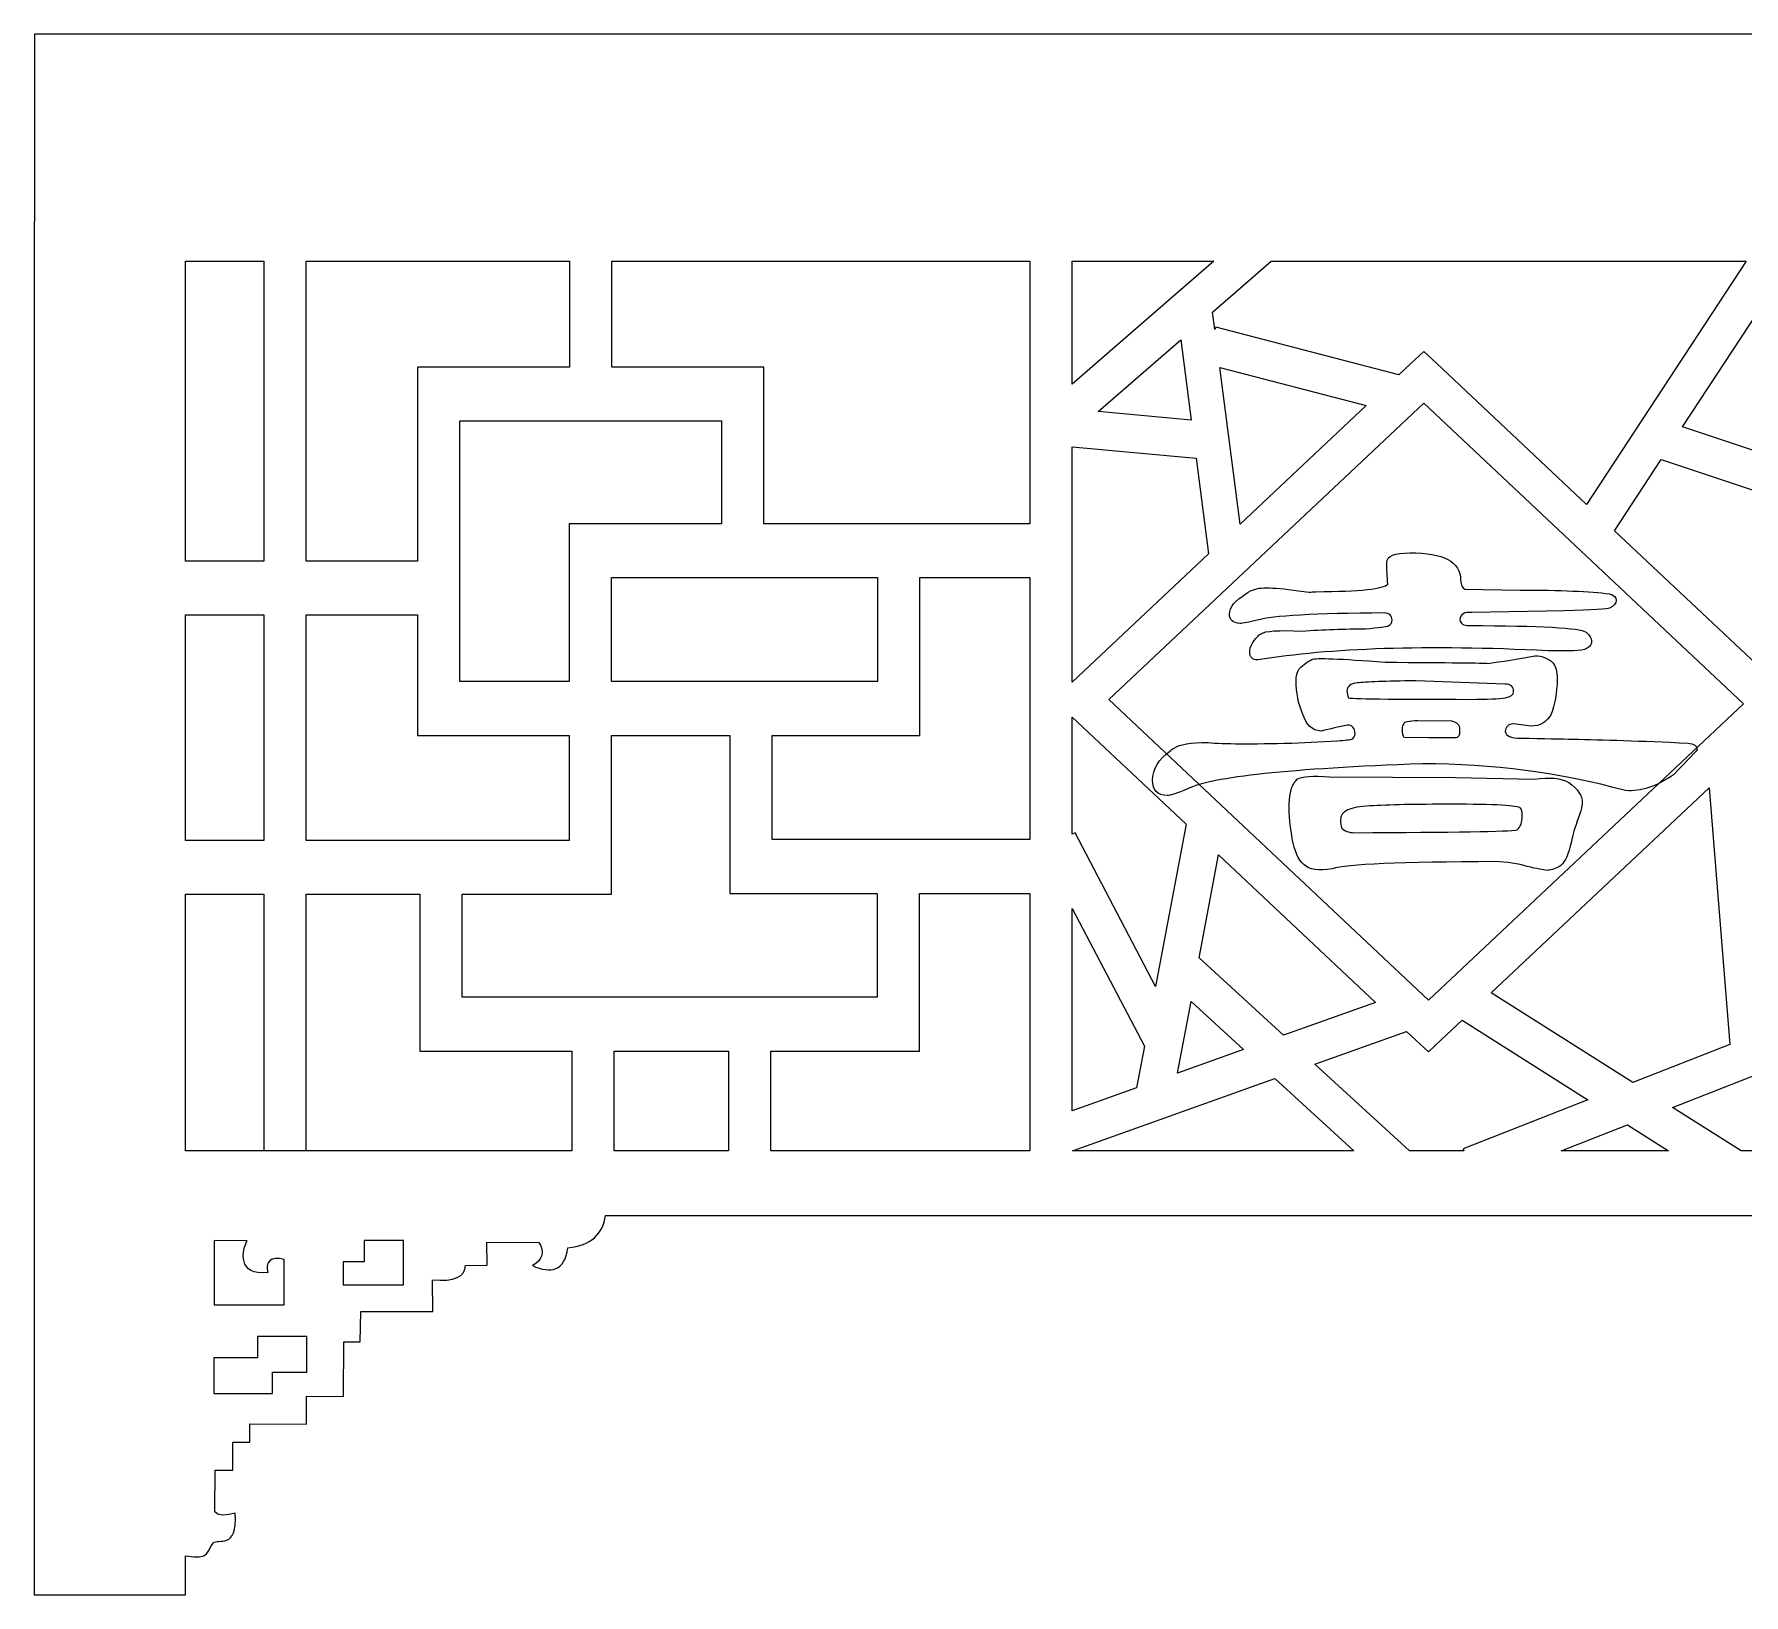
# Model space of a CAD drawing. Header units: centimetres. Extents: x -14.6 to 13.8, y -0.5 to 8.6.
# Drawn here: x -14.61 to -4.65, y -0.52 to 8.58 of the extents above; entities that cross this region are included whole.
import ezdxf

# ---------------------------------------------------------------- set-up
doc = ezdxf.new("R2010")
doc.units = ezdxf.units.CM
doc.header["$MEASUREMENT"] = 0
doc.layers.add('layer 1', color=7, linetype='Continuous')

msp = doc.modelspace()

# ---------------------------------------------------------------- linework, layer by layer
at = {"layer": 'layer 1', "color": 242, "lineweight": 18}
for points, knots in [([(-14.61264, 7.48925), (-14.61264, 7.48925), (-14.61264, 8.58062), (-14.61264, 8.58062), (-14.61264, 8.58062), (-14.61264, 8.58062), (13.81382, 8.58062), (13.81382, 8.58062), (13.81382, 8.58062), (13.81382, 8.58062), (13.81382, 7.25777), (13.81382, 7.25777), (13.81382, 7.25777), (13.81382, 7.25777), (13.80375, 7.25777), (13.80375, 7.25777), (13.80375, 7.25777), (13.80375, 7.25777), (13.80375, -0.51632), (13.80375, -0.51632), (13.80375, -0.51632), (13.80375, -0.51632), (12.92082, -0.51632), (12.92082, -0.51632), (12.92082, -0.51632), (12.92082, -0.51632), (12.92082, -0.31469), (12.92082, -0.31469), (12.92082, -0.31469), (12.78312, -0.33619), (12.80513, -0.28128), (12.76717, -0.23628), (12.76717, -0.23628), (12.74297, -0.20748), (12.62488, -0.27907), (12.63981, -0.0607), (12.63981, -0.0607), (12.69134, -0.07313), (12.72986, -0.08306), (12.75832, -0.05271), (12.75832, -0.05271), (12.75832, -0.05271), (12.75592, 0.19322), (12.75592, 0.19322), (12.75592, 0.19322), (12.75592, 0.19322), (12.65353, 0.19156), (12.65353, 0.19156), (12.65353, 0.19156), (12.65353, 0.19156), (12.65229, 0.3578), (12.65229, 0.3578), (12.65229, 0.3578), (12.65229, 0.3578), (12.55387, 0.3582), (12.55387, 0.3582), (12.55387, 0.3582), (12.55387, 0.3582), (12.55415, 0.4654), (12.55415, 0.4654), (12.55415, 0.4654), (12.55415, 0.4654), (12.22219, 0.46286), (12.22219, 0.46286), (12.22219, 0.46286), (12.22219, 0.46286), (12.22251, 0.62867), (12.22251, 0.62867), (12.22251, 0.62867), (12.22251, 0.62867), (12.00544, 0.62669), (12.00544, 0.62669), (12.00544, 0.62669), (12.00544, 0.62669), (12.00435, 0.95023), (12.00435, 0.95023), (12.00435, 0.95023), (12.00435, 0.95023), (11.90813, 0.94889), (11.90813, 0.94889), (11.90813, 0.94889), (11.90813, 0.94889), (11.90373, 1.12893), (11.90373, 1.12893), (11.90373, 1.12893), (11.90373, 1.12893), (11.48314, 1.12804), (11.48314, 1.12804), (11.48314, 1.12804), (11.48314, 1.12804), (11.48405, 1.31485), (11.48405, 1.31485), (11.48405, 1.31485), (11.35859, 1.30237), (11.29044, 1.33508), (11.2925, 1.39966), (11.2925, 1.39966), (11.2925, 1.39966), (11.16564, 1.40217), (11.16564, 1.40217), (11.16564, 1.40217), (11.16564, 1.40217), (11.16681, 1.5362), (11.16681, 1.5362), (11.16681, 1.5362), (11.16681, 1.5362), (10.86285, 1.53504), (10.86285, 1.53504), (10.86285, 1.53504), (10.82615, 1.48295), (10.84252, 1.43016), (10.90006, 1.3989), (10.90006, 1.3989), (10.79243, 1.34869), (10.71075, 1.36813), (10.69297, 1.50404), (10.69297, 1.50404), (10.55738, 1.51608), (10.4885, 1.58564), (10.47277, 1.69479), (10.47277, 1.69479), (10.47277, 1.69479), (-11.28306, 1.69479), (-11.28306, 1.69479), (-11.28306, 1.69479), (-11.29877, 1.58704), (-11.36734, 1.51838), (-11.50238, 1.50648), (-11.50238, 1.50648), (-11.5201, 1.37215), (-11.60148, 1.35294), (-11.70868, 1.40257), (-11.70868, 1.40257), (-11.65152, 1.43346), (-11.63523, 1.48563), (-11.67165, 1.53712), (-11.67165, 1.53712), (-11.67165, 1.53712), (-11.97457, 1.53827), (-11.97457, 1.53827), (-11.97457, 1.53827), (-11.97457, 1.53827), (-11.97344, 1.4058), (-11.97344, 1.4058), (-11.97344, 1.4058), (-11.97344, 1.4058), (-12.09977, 1.40331), (-12.09977, 1.40331), (-12.09977, 1.40331), (-12.09773, 1.33948), (-12.16576, 1.30716), (-12.29072, 1.31949), (-12.29072, 1.31949), (-12.29072, 1.31949), (-12.28976, 1.13485), (-12.28976, 1.13485), (-12.28976, 1.13485), (-12.28976, 1.13485), (-12.70889, 1.13573), (-12.70889, 1.13573), (-12.70889, 1.13573), (-12.70889, 1.13573), (-12.71328, 0.95778), (-12.71328, 0.95778), (-12.71328, 0.95778), (-12.71328, 0.95778), (-12.80912, 0.9591), (-12.80912, 0.9591), (-12.80912, 0.9591), (-12.80912, 0.9591), (-12.81022, 0.63933), (-12.81022, 0.63933), (-12.81022, 0.63933), (-12.81022, 0.63933), (-13.02661, 0.64127), (-13.02661, 0.64127), (-13.02661, 0.64127), (-13.02661, 0.64127), (-13.02637, 0.4774), (-13.02637, 0.4774), (-13.02637, 0.4774), (-13.02637, 0.4774), (-13.35703, 0.47991), (-13.35703, 0.47991), (-13.35703, 0.47991), (-13.35703, 0.47991), (-13.35691, 0.37395), (-13.35691, 0.37395), (-13.35691, 0.37395), (-13.35691, 0.37395), (-13.45484, 0.37355), (-13.45484, 0.37355), (-13.45484, 0.37355), (-13.45484, 0.37355), (-13.45619, 0.20925), (-13.45619, 0.20925), (-13.45619, 0.20925), (-13.45619, 0.20925), (-13.55807, 0.21089), (-13.55807, 0.21089), (-13.55807, 0.21089), (-13.55807, 0.21089), (-13.56051, -0.03219), (-13.56051, -0.03219), (-13.56051, -0.03219), (-13.53212, -0.06218), (-13.4938, -0.05236), (-13.44237, -0.04009), (-13.44237, -0.04009), (-13.42757, -0.25592), (-13.5452, -0.18516), (-13.56942, -0.21362), (-13.56942, -0.21362), (-13.60793, -0.25901), (-13.58439, -0.31453), (-13.73098, -0.28973), (-13.73098, -0.28973), (-13.73098, -0.28973), (-13.73098, -0.51632), (-13.73098, -0.51632), (-13.73098, -0.51632), (-13.73098, -0.51632), (-14.61394, -0.51632), (-14.61394, -0.51632), (-14.61394, -0.51632), (-14.61394, -0.51632), (-14.61394, 7.48925), (-14.61394, 7.48925), (-14.61394, 7.48925), (-14.61394, 7.48925), (-14.61264, 7.48925), (-14.61264, 7.48925)], [0, 0, 0, 0, 0.0169492, 0.0169492, 0.0169492, 0.0169492, 0.0338983, 0.0338983, 0.0338983, 0.0338983, 0.0508475, 0.0508475, 0.0508475, 0.0508475, 0.0677966, 0.0677966, 0.0677966, 0.0677966, 0.0847458, 0.0847458, 0.0847458, 0.0847458, 0.1016949, 0.1016949, 0.1016949, 0.1016949, 0.1186441, 0.1186441, 0.1186441, 0.1186441, 0.1355932, 0.1355932, 0.1355932, 0.1355932, 0.1525424, 0.1525424, 0.1525424, 0.1525424, 0.1694915, 0.1694915, 0.1694915, 0.1694915, 0.1864407, 0.1864407, 0.1864407, 0.1864407, 0.2033898, 0.2033898, 0.2033898, 0.2033898, 0.220339, 0.220339, 0.220339, 0.220339, 0.2372881, 0.2372881, 0.2372881, 0.2372881, 0.2542373, 0.2542373, 0.2542373, 0.2542373, 0.2711864, 0.2711864, 0.2711864, 0.2711864, 0.2881356, 0.2881356, 0.2881356, 0.2881356, 0.3050847, 0.3050847, 0.3050847, 0.3050847, 0.3220339, 0.3220339, 0.3220339, 0.3220339, 0.3389831, 0.3389831, 0.3389831, 0.3389831, 0.3559322, 0.3559322, 0.3559322, 0.3559322, 0.3728814, 0.3728814, 0.3728814, 0.3728814, 0.3898305, 0.3898305, 0.3898305, 0.3898305, 0.4067797, 0.4067797, 0.4067797, 0.4067797, 0.4237288, 0.4237288, 0.4237288, 0.4237288, 0.440678, 0.440678, 0.440678, 0.440678, 0.4576271, 0.4576271, 0.4576271, 0.4576271, 0.4745763, 0.4745763, 0.4745763, 0.4745763, 0.4915254, 0.4915254, 0.4915254, 0.4915254, 0.5084746, 0.5084746, 0.5084746, 0.5084746, 0.5254237, 0.5254237, 0.5254237, 0.5254237, 0.5423729, 0.5423729, 0.5423729, 0.5423729, 0.559322, 0.559322, 0.559322, 0.559322, 0.5762712, 0.5762712, 0.5762712, 0.5762712, 0.5932203, 0.5932203, 0.5932203, 0.5932203, 0.6101695, 0.6101695, 0.6101695, 0.6101695, 0.6271186, 0.6271186, 0.6271186, 0.6271186, 0.6440678, 0.6440678, 0.6440678, 0.6440678, 0.6610169, 0.6610169, 0.6610169, 0.6610169, 0.6779661, 0.6779661, 0.6779661, 0.6779661, 0.6949153, 0.6949153, 0.6949153, 0.6949153, 0.7118644, 0.7118644, 0.7118644, 0.7118644, 0.7288136, 0.7288136, 0.7288136, 0.7288136, 0.7457627, 0.7457627, 0.7457627, 0.7457627, 0.7627119, 0.7627119, 0.7627119, 0.7627119, 0.779661, 0.779661, 0.779661, 0.779661, 0.7966102, 0.7966102, 0.7966102, 0.7966102, 0.8135593, 0.8135593, 0.8135593, 0.8135593, 0.8305085, 0.8305085, 0.8305085, 0.8305085, 0.8474576, 0.8474576, 0.8474576, 0.8474576, 0.8644068, 0.8644068, 0.8644068, 0.8644068, 0.8813559, 0.8813559, 0.8813559, 0.8813559, 0.8983051, 0.8983051, 0.8983051, 0.8983051, 0.9152542, 0.9152542, 0.9152542, 0.9152542, 0.9322034, 0.9322034, 0.9322034, 0.9322034, 0.9491525, 0.9491525, 0.9491525, 0.9491525, 0.9661017, 0.9661017, 0.9661017, 0.9661017, 1, 1, 1, 1]), ([(-5.95101, 5.34045), (-5.95101, 5.34045), (-6.27223, 5.34643), (-6.27223, 5.34643), (-6.27223, 5.34643), (-6.28745, 5.35295), (-6.2956, 5.3698), (-6.29777, 5.39752), (-6.29777, 5.39752), (-6.29777, 5.50568), (-6.39669, 5.55895), (-6.59399, 5.55677), (-6.59399, 5.55677), (-6.68313, 5.55677), (-6.7277, 5.53884), (-6.7277, 5.50242), (-6.7277, 5.50242), (-6.7277, 5.4622), (-6.72552, 5.41981), (-6.72172, 5.37524), (-6.72172, 5.37524), (-6.74291, 5.34752), (-6.8826, 5.33284), (-7.14186, 5.33067), (-7.14186, 5.33067), (-7.15436, 5.33067), (-7.1674, 5.32958), (-7.1799, 5.32741), (-7.1799, 5.32741), (-7.35818, 5.35513), (-7.46471, 5.36056), (-7.49841, 5.34317), (-7.49841, 5.34317), (-7.51362, 5.34154), (-7.53047, 5.33284), (-7.5495, 5.31817), (-7.5495, 5.31817), (-7.61309, 5.27958), (-7.64516, 5.24045), (-7.64516, 5.20023), (-7.64516, 5.20023), (-7.64516, 5.16598), (-7.62505, 5.14805), (-7.58428, 5.14587), (-7.58428, 5.14587), (-7.56526, 5.14587), (-7.53156, 5.1524), (-7.48264, 5.1649), (-7.48264, 5.1649), (-7.39351, 5.19044), (-7.14621, 5.20457), (-6.74074, 5.20675), (-6.74074, 5.20675), (-6.71302, 5.20675), (-6.69835, 5.19262), (-6.69617, 5.1649), (-6.69617, 5.1649), (-6.69617, 5.15022), (-6.70433, 5.13881), (-6.72172, 5.13011), (-6.72172, 5.13011), (-6.72987, 5.12794), (-6.77335, 5.1225), (-6.85216, 5.11435), (-6.85216, 5.11435), (-6.97282, 5.11435), (-7.09729, 5.11), (-7.22447, 5.10131), (-7.22447, 5.10131), (-7.35818, 5.10783), (-7.43699, 5.10239), (-7.46036, 5.08554), (-7.46036, 5.08554), (-7.46906, 5.08337), (-7.47503, 5.07793), (-7.47938, 5.06978), (-7.47938, 5.06978), (-7.51145, 5.03771), (-7.52721, 5.00782), (-7.52721, 4.98064), (-7.52721, 4.98064), (-7.52721, 4.94858), (-7.51145, 4.93281), (-7.47938, 4.93281), (-7.47938, 4.93281), (-7.05924, 5.00293), (-6.49561, 5.02086), (-5.7885, 4.98662), (-5.7885, 4.98662), (-5.7885, 4.98662), (-5.63848, 4.98662), (-5.63848, 4.98662), (-5.63848, 4.98662), (-5.56837, 4.98662), (-5.53358, 5.00565), (-5.53358, 5.04424), (-5.53358, 5.04424), (-5.53358, 5.05891), (-5.54446, 5.07576), (-5.56565, 5.09478), (-5.56565, 5.09478), (-5.6037, 5.12033), (-5.83089, 5.13337), (-6.24723, 5.13337), (-6.24723, 5.13337), (-6.28092, 5.13337), (-6.29886, 5.14479), (-6.30103, 5.16816), (-6.30103, 5.16816), (-6.30103, 5.20023), (-6.27766, 5.21381), (-6.23092, 5.20947), (-6.23092, 5.20947), (-6.23092, 5.20947), (-5.69284, 5.21925), (-5.69284, 5.21925), (-5.69284, 5.21925), (-5.52706, 5.22577), (-5.43901, 5.23066), (-5.42869, 5.23501), (-5.42869, 5.23501), (-5.40314, 5.24806), (-5.3901, 5.26273), (-5.3901, 5.27958), (-5.3901, 5.27958), (-5.3901, 5.2986), (-5.40423, 5.31165), (-5.43195, 5.31817), (-5.43195, 5.31817), (-5.54011, 5.33284), (-5.71295, 5.34045), (-5.95101, 5.34045)], [0, 0, 0, 0, 0.0294118, 0.0294118, 0.0294118, 0.0294118, 0.0588235, 0.0588235, 0.0588235, 0.0588235, 0.0882353, 0.0882353, 0.0882353, 0.0882353, 0.1176471, 0.1176471, 0.1176471, 0.1176471, 0.1470588, 0.1470588, 0.1470588, 0.1470588, 0.1764706, 0.1764706, 0.1764706, 0.1764706, 0.2058824, 0.2058824, 0.2058824, 0.2058824, 0.2352941, 0.2352941, 0.2352941, 0.2352941, 0.2647059, 0.2647059, 0.2647059, 0.2647059, 0.2941176, 0.2941176, 0.2941176, 0.2941176, 0.3235294, 0.3235294, 0.3235294, 0.3235294, 0.3529412, 0.3529412, 0.3529412, 0.3529412, 0.3823529, 0.3823529, 0.3823529, 0.3823529, 0.4117647, 0.4117647, 0.4117647, 0.4117647, 0.4411765, 0.4411765, 0.4411765, 0.4411765, 0.4705882, 0.4705882, 0.4705882, 0.4705882, 0.5, 0.5, 0.5, 0.5, 0.5294118, 0.5294118, 0.5294118, 0.5294118, 0.5588235, 0.5588235, 0.5588235, 0.5588235, 0.5882353, 0.5882353, 0.5882353, 0.5882353, 0.6176471, 0.6176471, 0.6176471, 0.6176471, 0.6470588, 0.6470588, 0.6470588, 0.6470588, 0.6764706, 0.6764706, 0.6764706, 0.6764706, 0.7058824, 0.7058824, 0.7058824, 0.7058824, 0.7352941, 0.7352941, 0.7352941, 0.7352941, 0.7647059, 0.7647059, 0.7647059, 0.7647059, 0.7941176, 0.7941176, 0.7941176, 0.7941176, 0.8235294, 0.8235294, 0.8235294, 0.8235294, 0.8529412, 0.8529412, 0.8529412, 0.8529412, 0.8823529, 0.8823529, 0.8823529, 0.8823529, 0.9117647, 0.9117647, 0.9117647, 0.9117647, 0.9411765, 0.9411765, 0.9411765, 0.9411765, 1, 1, 1, 1]), ([(-5.64175, 4.47082), (-5.70751, 4.473), (-5.80969, 4.47517), (-5.94775, 4.47734), (-5.94775, 4.47734), (-6.00482, 4.47734), (-6.03471, 4.48985), (-6.03688, 4.51539), (-6.03688, 4.51539), (-6.03688, 4.54311), (-6.02112, 4.55779), (-5.98905, 4.55996), (-5.98905, 4.55996), (-5.98905, 4.55996), (-5.88687, 4.54746), (-5.88687, 4.54746), (-5.88687, 4.54746), (-5.83415, 4.54746), (-5.79447, 4.57083), (-5.76947, 4.61757), (-5.76947, 4.61757), (-5.74828, 4.67029), (-5.73632, 4.73932), (-5.73414, 4.82411), (-5.73414, 4.82411), (-5.73414, 4.86487), (-5.74284, 4.89531), (-5.75969, 4.91651), (-5.75969, 4.91651), (-5.78523, 4.94205), (-5.82002, 4.95619), (-5.86459, 4.95782), (-5.86459, 4.95782), (-6.01134, 4.93064), (-6.10374, 4.91542), (-6.14178, 4.91325), (-6.14178, 4.91325), (-6.16081, 4.91542), (-6.35973, 4.9176), (-6.73748, 4.91977), (-6.73748, 4.91977), (-7.00054, 4.94097), (-7.14295, 4.9464), (-7.16414, 4.93553), (-7.16414, 4.93553), (-7.17882, 4.92955), (-7.19404, 4.91977), (-7.20871, 4.90727), (-7.20871, 4.90727), (-7.24078, 4.88825), (-7.25654, 4.85618), (-7.25654, 4.81161), (-7.25654, 4.81161), (-7.25654, 4.7415), (-7.24404, 4.6779), (-7.21849, 4.62029), (-7.21849, 4.62029), (-7.19893, 4.55453), (-7.16305, 4.52083), (-7.10979, 4.51865), (-7.10979, 4.51865), (-7.05924, 4.53115), (-7.00815, 4.54311), (-6.95706, 4.55344), (-6.95706, 4.55344), (-6.92934, 4.55344), (-6.91467, 4.53659), (-6.91249, 4.50289), (-6.91249, 4.50289), (-6.91249, 4.48985), (-6.91902, 4.47952), (-6.93152, 4.47082), (-6.93152, 4.47082), (-6.94456, 4.46865), (-6.97228, 4.46539), (-7.01467, 4.46104), (-7.01467, 4.46104), (-7.01467, 4.46104), (-7.28209, 4.44854), (-7.28209, 4.44854), (-7.28209, 4.44854), (-7.51743, 4.44202), (-7.67994, 4.4431), (-7.76908, 4.4518), (-7.76908, 4.4518), (-7.87126, 4.4518), (-7.93703, 4.44093), (-7.96692, 4.41973), (-7.96692, 4.41973), (-7.97507, 4.41756), (-7.98377, 4.41158), (-7.99192, 4.40071), (-7.99192, 4.40071), (-8.05823, 4.35397), (-8.09193, 4.29798), (-8.0941, 4.23222), (-8.0941, 4.23222), (-8.0941, 4.17461), (-8.0653, 4.14471), (-8.00823, 4.14254), (-8.00823, 4.14254), (-7.9892, 4.14254), (-7.94953, 4.15558), (-7.89028, 4.18113), (-7.89028, 4.18113), (-7.74788, 4.25124), (-7.29133, 4.30016), (-6.52062, 4.32733), (-6.52062, 4.32733), (-6.11298, 4.32733), (-5.71838, 4.2757), (-5.33629, 4.17134), (-5.33629, 4.17134), (-5.24715, 4.16537), (-5.15367, 4.1958), (-5.05583, 4.26374), (-5.05583, 4.26374), (-4.96669, 4.35505), (-4.92104, 4.40397), (-4.91887, 4.41049), (-4.91887, 4.41049), (-4.91887, 4.43169), (-4.9368, 4.44419), (-4.97322, 4.44854), (-4.97322, 4.44854), (-5.24715, 4.46104), (-5.46999, 4.46865), (-5.64175, 4.47082)], [0, 0, 0, 0, 0.030303, 0.030303, 0.030303, 0.030303, 0.0606061, 0.0606061, 0.0606061, 0.0606061, 0.0909091, 0.0909091, 0.0909091, 0.0909091, 0.1212121, 0.1212121, 0.1212121, 0.1212121, 0.1515152, 0.1515152, 0.1515152, 0.1515152, 0.1818182, 0.1818182, 0.1818182, 0.1818182, 0.2121212, 0.2121212, 0.2121212, 0.2121212, 0.2424242, 0.2424242, 0.2424242, 0.2424242, 0.2727273, 0.2727273, 0.2727273, 0.2727273, 0.3030303, 0.3030303, 0.3030303, 0.3030303, 0.3333333, 0.3333333, 0.3333333, 0.3333333, 0.3636364, 0.3636364, 0.3636364, 0.3636364, 0.3939394, 0.3939394, 0.3939394, 0.3939394, 0.4242424, 0.4242424, 0.4242424, 0.4242424, 0.4545455, 0.4545455, 0.4545455, 0.4545455, 0.4848485, 0.4848485, 0.4848485, 0.4848485, 0.5151515, 0.5151515, 0.5151515, 0.5151515, 0.5454545, 0.5454545, 0.5454545, 0.5454545, 0.5757576, 0.5757576, 0.5757576, 0.5757576, 0.6060606, 0.6060606, 0.6060606, 0.6060606, 0.6363636, 0.6363636, 0.6363636, 0.6363636, 0.6666667, 0.6666667, 0.6666667, 0.6666667, 0.6969697, 0.6969697, 0.6969697, 0.6969697, 0.7272727, 0.7272727, 0.7272727, 0.7272727, 0.7575758, 0.7575758, 0.7575758, 0.7575758, 0.7878788, 0.7878788, 0.7878788, 0.7878788, 0.8181818, 0.8181818, 0.8181818, 0.8181818, 0.8484848, 0.8484848, 0.8484848, 0.8484848, 0.8787879, 0.8787879, 0.8787879, 0.8787879, 0.9090909, 0.9090909, 0.9090909, 0.9090909, 0.9393939, 0.9393939, 0.9393939, 0.9393939, 1, 1, 1, 1]), ([(-6.55921, 4.81161), (-6.55921, 4.81161), (-6.03688, 4.79259), (-6.03688, 4.79259), (-6.03688, 4.79259), (-6.00482, 4.79259), (-5.98905, 4.77737), (-5.98905, 4.74802), (-5.98905, 4.74802), (-5.98905, 4.72899), (-6.00482, 4.71704), (-6.03688, 4.71269), (-6.03688, 4.71269), (-6.07493, 4.70671), (-6.14178, 4.70345), (-6.23744, 4.70345), (-6.23744, 4.70345), (-6.70867, 4.70345), (-6.94782, 4.70671), (-6.9538, 4.71269), (-6.9538, 4.71269), (-6.95597, 4.72573), (-6.95815, 4.73823), (-6.96032, 4.75128), (-6.96032, 4.75128), (-6.96032, 4.77845), (-6.94021, 4.79476), (-6.89999, 4.79911), (-6.89999, 4.79911), (-6.8489, 4.80509), (-6.7353, 4.80944), (-6.55921, 4.81161)], [0, 0, 0, 0, 0.1111111, 0.1111111, 0.1111111, 0.1111111, 0.2222222, 0.2222222, 0.2222222, 0.2222222, 0.3333333, 0.3333333, 0.3333333, 0.3333333, 0.4444444, 0.4444444, 0.4444444, 0.4444444, 0.5555556, 0.5555556, 0.5555556, 0.5555556, 0.6666667, 0.6666667, 0.6666667, 0.6666667, 0.7777778, 0.7777778, 0.7777778, 0.7777778, 1, 1, 1, 1]), ([(-6.48257, 4.48061), (-6.48257, 4.48061), (-6.62932, 4.48332), (-6.62932, 4.48332), (-6.62932, 4.48332), (-6.6353, 4.49202), (-6.63856, 4.50669), (-6.63856, 4.52789), (-6.63856, 4.52789), (-6.63856, 4.54311), (-6.6353, 4.55453), (-6.62932, 4.56322), (-6.62932, 4.56322), (-6.62715, 4.56974), (-6.59943, 4.57463), (-6.54616, 4.57898), (-6.54616, 4.57898), (-6.54616, 4.57898), (-6.34886, 4.57572), (-6.34886, 4.57572), (-6.34886, 4.57572), (-6.3168, 4.56974), (-6.30103, 4.55344), (-6.30103, 4.52789), (-6.30103, 4.52789), (-6.30103, 4.51539), (-6.30212, 4.50506), (-6.30429, 4.49637), (-6.30429, 4.49637), (-6.30647, 4.48985), (-6.31299, 4.48441), (-6.32332, 4.48061), (-6.32332, 4.48061), (-6.32332, 4.48061), (-6.48257, 4.48061), (-6.48257, 4.48061)], [0, 0, 0, 0, 0.1, 0.1, 0.1, 0.1, 0.2, 0.2, 0.2, 0.2, 0.3, 0.3, 0.3, 0.3, 0.4, 0.4, 0.4, 0.4, 0.5, 0.5, 0.5, 0.5, 0.6, 0.6, 0.6, 0.6, 0.7, 0.7, 0.7, 0.7, 0.8, 0.8, 0.8, 0.8, 1, 1, 1, 1]), ([(-5.86785, 4.2382), (-5.86785, 4.2382), (-6.32658, 4.24798), (-6.32658, 4.24798), (-6.32658, 4.24798), (-6.32658, 4.24798), (-7.0625, 4.25124), (-7.0625, 4.25124), (-7.0625, 4.25124), (-7.15979, 4.25939), (-7.2223, 4.25559), (-7.25002, 4.2382), (-7.25002, 4.2382), (-7.30111, 4.19363), (-7.31089, 4.07786), (-7.27882, 3.89143), (-7.27882, 3.89143), (-7.26632, 3.81914), (-7.24404, 3.76914), (-7.21197, 3.74142), (-7.21197, 3.74142), (-7.1799, 3.7099), (-7.12501, 3.7012), (-7.0462, 3.71587), (-7.0462, 3.71587), (-6.96141, 3.74142), (-6.64508, 3.75555), (-6.09721, 3.75773), (-6.09721, 3.75773), (-6.02493, 3.75555), (-5.96242, 3.74577), (-5.90916, 3.72892), (-5.90916, 3.72892), (-5.85209, 3.71587), (-5.81404, 3.70881), (-5.79447, 3.70664), (-5.79447, 3.70664), (-5.77545, 3.70664), (-5.75099, 3.7137), (-5.72164, 3.72892), (-5.72164, 3.72892), (-5.6961, 3.74359), (-5.6749, 3.78273), (-5.65805, 3.84686), (-5.65805, 3.84686), (-5.64501, 3.90393), (-5.63468, 3.94415), (-5.62598, 3.96752), (-5.62598, 3.96752), (-5.60044, 4.03764), (-5.58794, 4.08221), (-5.58794, 4.10123), (-5.58794, 4.10123), (-5.58794, 4.14199), (-5.61403, 4.18113), (-5.66729, 4.21917), (-5.66729, 4.21917), (-5.71186, 4.24472), (-5.77871, 4.25124), (-5.86785, 4.2382)], [0, 0, 0, 0, 0.0625, 0.0625, 0.0625, 0.0625, 0.125, 0.125, 0.125, 0.125, 0.1875, 0.1875, 0.1875, 0.1875, 0.25, 0.25, 0.25, 0.25, 0.3125, 0.3125, 0.3125, 0.3125, 0.375, 0.375, 0.375, 0.375, 0.4375, 0.4375, 0.4375, 0.4375, 0.5, 0.5, 0.5, 0.5, 0.5625, 0.5625, 0.5625, 0.5625, 0.625, 0.625, 0.625, 0.625, 0.6875, 0.6875, 0.6875, 0.6875, 0.75, 0.75, 0.75, 0.75, 0.8125, 0.8125, 0.8125, 0.8125, 0.875, 0.875, 0.875, 0.875, 1, 1, 1, 1]), ([(-6.35213, 4.09199), (-6.09721, 4.09199), (-5.96242, 4.08438), (-5.94775, 4.06971), (-5.94775, 4.06971), (-5.94122, 4.06318), (-5.93796, 4.04742), (-5.93796, 4.02188), (-5.93796, 4.02188), (-5.93796, 3.98764), (-5.94775, 3.96155), (-5.96677, 3.94198), (-5.96677, 3.94198), (-6.01786, 3.93383), (-6.33419, 3.92839), (-6.91575, 3.92622), (-6.91575, 3.92622), (-6.94945, 3.92622), (-6.975, 3.936), (-6.99239, 3.95502), (-6.99239, 3.95502), (-6.99456, 3.96752), (-6.99619, 3.98274), (-6.99837, 3.99959), (-6.99837, 3.99959), (-6.99837, 4.05068), (-6.9413, 4.07786), (-6.82662, 4.08221), (-6.82662, 4.08221), (-6.71846, 4.08873), (-6.56029, 4.09199), (-6.35213, 4.09199)], [0, 0, 0, 0, 0.1111111, 0.1111111, 0.1111111, 0.1111111, 0.2222222, 0.2222222, 0.2222222, 0.2222222, 0.3333333, 0.3333333, 0.3333333, 0.3333333, 0.4444444, 0.4444444, 0.4444444, 0.4444444, 0.5555556, 0.5555556, 0.5555556, 0.5555556, 0.6666667, 0.6666667, 0.6666667, 0.6666667, 0.7777778, 0.7777778, 0.7777778, 0.7777778, 1, 1, 1, 1])]:
    msp.add_open_spline(points, degree=3, knots=knots, dxfattribs=at)
at = {"layer": 'layer 1', "color": 7, "lineweight": 18}
for points, knots in [([(-13.73098, 5.50935), (-13.73098, 5.50935), (-13.276, 5.50935), (-13.276, 5.50935), (-13.276, 5.50935), (-13.276, 5.50935), (-13.276, 7.25777), (-13.276, 7.25777), (-13.276, 7.25777), (-13.276, 7.25777), (-13.73098, 7.25777), (-13.73098, 7.25777), (-13.73098, 7.25777), (-13.73098, 7.25777), (-13.73098, 5.50935), (-13.73098, 5.50935)], [0, 0, 0, 0, 0.2, 0.2, 0.2, 0.2, 0.4, 0.4, 0.4, 0.4, 0.6, 0.6, 0.6, 0.6, 1, 1, 1, 1]), ([(-13.02876, 7.25777), (-13.02876, 7.25777), (-13.02876, 5.50935), (-13.02876, 5.50935), (-13.02876, 5.50935), (-13.02876, 5.50935), (-12.37878, 5.50935), (-12.37878, 5.50935), (-12.37878, 5.50935), (-12.37878, 5.50935), (-12.37878, 6.3261), (-12.37878, 6.3261), (-12.37878, 6.3261), (-12.37878, 6.3261), (-12.37878, 6.53114), (-12.37878, 6.53114), (-12.37878, 6.53114), (-12.37878, 6.53114), (-12.37878, 6.63987), (-12.37878, 6.63987), (-12.37878, 6.63987), (-12.37878, 6.63987), (-11.49293, 6.63987), (-11.49293, 6.63987), (-11.49293, 6.63987), (-11.49293, 6.63987), (-11.49293, 7.25777), (-11.49293, 7.25777), (-11.49293, 7.25777), (-11.49293, 7.25777), (-13.02876, 7.25777), (-13.02876, 7.25777)], [0, 0, 0, 0, 0.1111111, 0.1111111, 0.1111111, 0.1111111, 0.2222222, 0.2222222, 0.2222222, 0.2222222, 0.3333333, 0.3333333, 0.3333333, 0.3333333, 0.4444444, 0.4444444, 0.4444444, 0.4444444, 0.5555556, 0.5555556, 0.5555556, 0.5555556, 0.6666667, 0.6666667, 0.6666667, 0.6666667, 0.7777778, 0.7777778, 0.7777778, 0.7777778, 1, 1, 1, 1]), ([(-11.24568, 7.25777), (-11.24568, 7.25777), (-11.24568, 6.63987), (-11.24568, 6.63987), (-11.24568, 6.63987), (-11.24568, 6.63987), (-10.35982, 6.63987), (-10.35982, 6.63987), (-10.35982, 6.63987), (-10.35982, 6.63987), (-10.35982, 6.56771), (-10.35982, 6.56771), (-10.35982, 6.56771), (-10.35982, 6.56771), (-10.35982, 6.3261), (-10.35982, 6.3261), (-10.35982, 6.3261), (-10.35982, 6.3261), (-10.35982, 5.72719), (-10.35982, 5.72719), (-10.35982, 5.72719), (-10.35982, 5.72719), (-8.80865, 5.72719), (-8.80865, 5.72719), (-8.80865, 5.72719), (-8.80865, 5.72719), (-8.80865, 7.25777), (-8.80865, 7.25777), (-8.80865, 7.25777), (-8.80865, 7.25777), (-11.24568, 7.25777), (-11.24568, 7.25777)], [0, 0, 0, 0, 0.1111111, 0.1111111, 0.1111111, 0.1111111, 0.2222222, 0.2222222, 0.2222222, 0.2222222, 0.3333333, 0.3333333, 0.3333333, 0.3333333, 0.4444444, 0.4444444, 0.4444444, 0.4444444, 0.5555556, 0.5555556, 0.5555556, 0.5555556, 0.6666667, 0.6666667, 0.6666667, 0.6666667, 0.7777778, 0.7777778, 0.7777778, 0.7777778, 1, 1, 1, 1]), ([(-8.5614, 6.54014), (-8.5614, 6.54014), (-7.73621, 7.25777), (-7.73621, 7.25777), (-7.73621, 7.25777), (-7.73621, 7.25777), (-8.5614, 7.25777), (-8.5614, 7.25777), (-8.5614, 7.25777), (-8.5614, 7.25777), (-8.5614, 6.54014), (-8.5614, 6.54014)], [0, 0, 0, 0, 0.25, 0.25, 0.25, 0.25, 0.5, 0.5, 0.5, 0.5, 1, 1, 1, 1]), ([(-7.40201, 7.25777), (-7.40201, 7.25777), (-7.74311, 6.96114), (-7.74311, 6.96114), (-7.74311, 6.96114), (-7.74311, 6.96114), (-7.72991, 6.85951), (-7.72991, 6.85951), (-7.72991, 6.85951), (-7.72991, 6.85951), (-7.72555, 6.87302), (-7.72555, 6.87302), (-7.72555, 6.87302), (-7.72555, 6.87302), (-6.65768, 6.59417), (-6.65768, 6.59417), (-6.65768, 6.59417), (-6.65768, 6.59417), (-6.58708, 6.66057), (-6.58708, 6.66057), (-6.58708, 6.66057), (-6.58708, 6.66057), (-6.51189, 6.7313), (-6.51189, 6.7313), (-6.51189, 6.7313), (-6.51189, 6.7313), (-6.4367, 6.66057), (-6.4367, 6.66057), (-6.4367, 6.66057), (-6.4367, 6.66057), (-5.56331, 5.83909), (-5.56331, 5.83909), (-5.56331, 5.83909), (-5.56331, 5.83909), (-4.63208, 7.25777), (-4.63208, 7.25777), (-4.63208, 7.25777), (-4.63208, 7.25777), (-7.40201, 7.25777), (-7.40201, 7.25777)], [0, 0, 0, 0, 0.0909091, 0.0909091, 0.0909091, 0.0909091, 0.1818182, 0.1818182, 0.1818182, 0.1818182, 0.2727273, 0.2727273, 0.2727273, 0.2727273, 0.3636364, 0.3636364, 0.3636364, 0.3636364, 0.4545455, 0.4545455, 0.4545455, 0.4545455, 0.5454545, 0.5454545, 0.5454545, 0.5454545, 0.6363636, 0.6363636, 0.6363636, 0.6363636, 0.7272727, 0.7272727, 0.7272727, 0.7272727, 0.8181818, 0.8181818, 0.8181818, 0.8181818, 1, 1, 1, 1]), ([(-4.36922, 7.25777), (-4.36922, 7.25777), (-5.00355, 6.29141), (-5.00355, 6.29141), (-5.00355, 6.29141), (-5.00355, 6.29141), (-3.63858, 5.83763), (-3.63858, 5.83763), (-3.63858, 5.83763), (-3.63858, 5.83763), (-3.70608, 7.25777), (-3.70608, 7.25777), (-3.70608, 7.25777), (-3.70608, 7.25777), (-4.36922, 7.25777), (-4.36922, 7.25777)], [0, 0, 0, 0, 0.2, 0.2, 0.2, 0.2, 0.4, 0.4, 0.4, 0.4, 0.6, 0.6, 0.6, 0.6, 1, 1, 1, 1]), ([(-7.92889, 6.79957), (-7.92889, 6.79957), (-8.41019, 6.381), (-8.41019, 6.381), (-8.41019, 6.381), (-8.41019, 6.381), (-7.86812, 6.33133), (-7.86812, 6.33133), (-7.86812, 6.33133), (-7.86812, 6.33133), (-7.92889, 6.79957), (-7.92889, 6.79957)], [0, 0, 0, 0, 0.25, 0.25, 0.25, 0.25, 0.5, 0.5, 0.5, 0.5, 1, 1, 1, 1]), ([(-7.70121, 6.63837), (-7.70121, 6.63837), (-7.58257, 5.72417), (-7.58257, 5.72417), (-7.58257, 5.72417), (-7.58257, 5.72417), (-6.84765, 6.41547), (-6.84765, 6.41547), (-6.84765, 6.41547), (-6.84765, 6.41547), (-7.70121, 6.63837), (-7.70121, 6.63837)], [0, 0, 0, 0, 0.25, 0.25, 0.25, 0.25, 0.5, 0.5, 0.5, 0.5, 1, 1, 1, 1]), ([(-4.6483, 4.67715), (-4.6483, 4.67715), (-6.51189, 6.43), (-6.51189, 6.43), (-6.51189, 6.43), (-6.51189, 6.43), (-8.34908, 4.70185), (-8.34908, 4.70185), (-8.34908, 4.70185), (-8.34908, 4.70185), (-6.48552, 2.94908), (-6.48552, 2.94908), (-6.48552, 2.94908), (-6.48552, 2.94908), (-4.6483, 4.67715), (-4.6483, 4.67715)], [0, 0, 0, 0, 0.2, 0.2, 0.2, 0.2, 0.4, 0.4, 0.4, 0.4, 0.6, 0.6, 0.6, 0.6, 1, 1, 1, 1]), ([(-12.13153, 4.80652), (-12.13153, 4.80652), (-11.49498, 4.80652), (-11.49498, 4.80652), (-11.49498, 4.80652), (-11.49498, 4.80652), (-11.49498, 5.41342), (-11.49498, 5.41342), (-11.49498, 5.41342), (-11.49498, 5.41342), (-11.49498, 5.46958), (-11.49498, 5.46958), (-11.49498, 5.46958), (-11.49498, 5.46958), (-11.49498, 5.72719), (-11.49498, 5.72719), (-11.49498, 5.72719), (-11.49498, 5.72719), (-10.60707, 5.72719), (-10.60707, 5.72719), (-10.60707, 5.72719), (-10.60707, 5.72719), (-10.60707, 6.3261), (-10.60707, 6.3261), (-10.60707, 6.3261), (-10.60707, 6.3261), (-12.13153, 6.3261), (-12.13153, 6.3261), (-12.13153, 6.3261), (-12.13153, 6.3261), (-12.13153, 4.80652), (-12.13153, 4.80652)], [0, 0, 0, 0, 0.1111111, 0.1111111, 0.1111111, 0.1111111, 0.2222222, 0.2222222, 0.2222222, 0.2222222, 0.3333333, 0.3333333, 0.3333333, 0.3333333, 0.4444444, 0.4444444, 0.4444444, 0.4444444, 0.5555556, 0.5555556, 0.5555556, 0.5555556, 0.6666667, 0.6666667, 0.6666667, 0.6666667, 0.7777778, 0.7777778, 0.7777778, 0.7777778, 1, 1, 1, 1]), ([(-8.5614, 4.80344), (-8.5614, 4.80344), (-7.76683, 5.55085), (-7.76683, 5.55085), (-7.76683, 5.55085), (-7.76683, 5.55085), (-7.83919, 6.10839), (-7.83919, 6.10839), (-7.83919, 6.10839), (-7.83919, 6.10839), (-8.5614, 6.17456), (-8.5614, 6.17456), (-8.5614, 6.17456), (-8.5614, 6.17456), (-8.5614, 4.80344), (-8.5614, 4.80344)], [0, 0, 0, 0, 0.2, 0.2, 0.2, 0.2, 0.4, 0.4, 0.4, 0.4, 0.6, 0.6, 0.6, 0.6, 1, 1, 1, 1]), ([(-5.12874, 6.10067), (-5.12874, 6.10067), (-5.40079, 5.68622), (-5.40079, 5.68622), (-5.40079, 5.68622), (-5.40079, 5.68622), (-4.5072, 4.84573), (-4.5072, 4.84573), (-4.5072, 4.84573), (-4.5072, 4.84573), (-3.67493, 5.61734), (-3.67493, 5.61734), (-3.67493, 5.61734), (-3.67493, 5.61734), (-5.12874, 6.10067), (-5.12874, 6.10067)], [0, 0, 0, 0, 0.2, 0.2, 0.2, 0.2, 0.4, 0.4, 0.4, 0.4, 0.6, 0.6, 0.6, 0.6, 1, 1, 1, 1]), ([(-9.69733, 5.41342), (-9.69733, 5.41342), (-11.24774, 5.41342), (-11.24774, 5.41342), (-11.24774, 5.41342), (-11.24774, 5.41342), (-11.24774, 4.80652), (-11.24774, 4.80652), (-11.24774, 4.80652), (-11.24774, 4.80652), (-9.69733, 4.80652), (-9.69733, 4.80652), (-9.69733, 4.80652), (-9.69733, 4.80652), (-9.69733, 5.41342), (-9.69733, 5.41342)], [0, 0, 0, 0, 0.2, 0.2, 0.2, 0.2, 0.4, 0.4, 0.4, 0.4, 0.6, 0.6, 0.6, 0.6, 1, 1, 1, 1]), ([(-8.80865, 3.88633), (-8.80865, 3.88633), (-8.80865, 5.41342), (-8.80865, 5.41342), (-8.80865, 5.41342), (-8.80865, 5.41342), (-9.45008, 5.41342), (-9.45008, 5.41342), (-9.45008, 5.41342), (-9.45008, 5.41342), (-9.45008, 4.80652), (-9.45008, 4.80652), (-9.45008, 4.80652), (-9.45008, 4.80652), (-9.45008, 4.58017), (-9.45008, 4.58017), (-9.45008, 4.58017), (-9.45008, 4.58017), (-9.45008, 4.49275), (-9.45008, 4.49275), (-9.45008, 4.49275), (-9.45008, 4.49275), (-10.31064, 4.49275), (-10.31064, 4.49275), (-10.31064, 4.49275), (-10.31064, 4.49275), (-10.31064, 3.88633), (-10.31064, 3.88633), (-10.31064, 3.88633), (-10.31064, 3.88633), (-8.80865, 3.88633), (-8.80865, 3.88633)], [0, 0, 0, 0, 0.1111111, 0.1111111, 0.1111111, 0.1111111, 0.2222222, 0.2222222, 0.2222222, 0.2222222, 0.3333333, 0.3333333, 0.3333333, 0.3333333, 0.4444444, 0.4444444, 0.4444444, 0.4444444, 0.5555556, 0.5555556, 0.5555556, 0.5555556, 0.6666667, 0.6666667, 0.6666667, 0.6666667, 0.7777778, 0.7777778, 0.7777778, 0.7777778, 1, 1, 1, 1]), ([(-13.73098, 3.88151), (-13.73098, 3.88151), (-13.276, 3.88151), (-13.276, 3.88151), (-13.276, 3.88151), (-13.276, 3.88151), (-13.276, 5.19558), (-13.276, 5.19558), (-13.276, 5.19558), (-13.276, 5.19558), (-13.73098, 5.19558), (-13.73098, 5.19558), (-13.73098, 5.19558), (-13.73098, 5.19558), (-13.73098, 3.88151), (-13.73098, 3.88151)], [0, 0, 0, 0, 0.2, 0.2, 0.2, 0.2, 0.4, 0.4, 0.4, 0.4, 0.6, 0.6, 0.6, 0.6, 1, 1, 1, 1]), ([(-11.49498, 4.49275), (-11.49498, 4.49275), (-12.37878, 4.49275), (-12.37878, 4.49275), (-12.37878, 4.49275), (-12.37878, 4.49275), (-12.37878, 4.56103), (-12.37878, 4.56103), (-12.37878, 4.56103), (-12.37878, 4.56103), (-12.37878, 4.80652), (-12.37878, 4.80652), (-12.37878, 4.80652), (-12.37878, 4.80652), (-12.37878, 5.19558), (-12.37878, 5.19558), (-12.37878, 5.19558), (-12.37878, 5.19558), (-13.02876, 5.19558), (-13.02876, 5.19558), (-13.02876, 5.19558), (-13.02876, 5.19558), (-13.02876, 3.88151), (-13.02876, 3.88151), (-13.02876, 3.88151), (-13.02876, 3.88151), (-11.49498, 3.88151), (-11.49498, 3.88151), (-11.49498, 3.88151), (-11.49498, 3.88151), (-11.49498, 4.49275), (-11.49498, 4.49275)], [0, 0, 0, 0, 0.1111111, 0.1111111, 0.1111111, 0.1111111, 0.2222222, 0.2222222, 0.2222222, 0.2222222, 0.3333333, 0.3333333, 0.3333333, 0.3333333, 0.4444444, 0.4444444, 0.4444444, 0.4444444, 0.5555556, 0.5555556, 0.5555556, 0.5555556, 0.6666667, 0.6666667, 0.6666667, 0.6666667, 0.7777778, 0.7777778, 0.7777778, 0.7777778, 1, 1, 1, 1]), ([(-8.5614, 3.91661), (-8.5614, 3.91661), (-8.54464, 3.92536), (-8.54464, 3.92536), (-8.54464, 3.92536), (-8.54464, 3.92536), (-8.07575, 3.02898), (-8.07575, 3.02898), (-8.07575, 3.02898), (-8.07575, 3.02898), (-7.89788, 3.97618), (-7.89788, 3.97618), (-7.89788, 3.97618), (-7.89788, 3.97618), (-8.5614, 4.60026), (-8.5614, 4.60026), (-8.5614, 4.60026), (-8.5614, 4.60026), (-8.5614, 3.91661), (-8.5614, 3.91661)], [0, 0, 0, 0, 0.1666667, 0.1666667, 0.1666667, 0.1666667, 0.3333333, 0.3333333, 0.3333333, 0.3333333, 0.5, 0.5, 0.5, 0.5, 0.6666667, 0.6666667, 0.6666667, 0.6666667, 1, 1, 1, 1]), ([(-9.69891, 3.57256), (-9.69891, 3.57256), (-10.55789, 3.57256), (-10.55789, 3.57256), (-10.55789, 3.57256), (-10.55789, 3.57256), (-10.55789, 3.72026), (-10.55789, 3.72026), (-10.55789, 3.72026), (-10.55789, 3.72026), (-10.55789, 3.88633), (-10.55789, 3.88633), (-10.55789, 3.88633), (-10.55789, 3.88633), (-10.55789, 4.49275), (-10.55789, 4.49275), (-10.55789, 4.49275), (-10.55789, 4.49275), (-11.24774, 4.49275), (-11.24774, 4.49275), (-11.24774, 4.49275), (-11.24774, 4.49275), (-11.24774, 3.88151), (-11.24774, 3.88151), (-11.24774, 3.88151), (-11.24774, 3.88151), (-11.24774, 3.71047), (-11.24774, 3.71047), (-11.24774, 3.71047), (-11.24774, 3.71047), (-11.24774, 3.56774), (-11.24774, 3.56774), (-11.24774, 3.56774), (-11.24774, 3.56774), (-12.11782, 3.56774), (-12.11782, 3.56774), (-12.11782, 3.56774), (-12.11782, 3.56774), (-12.11782, 2.9666), (-12.11782, 2.9666), (-12.11782, 2.9666), (-12.11782, 2.9666), (-9.69891, 2.9666), (-9.69891, 2.9666), (-9.69891, 2.9666), (-9.69891, 2.9666), (-9.69891, 3.57256), (-9.69891, 3.57256)], [0, 0, 0, 0, 0.0769231, 0.0769231, 0.0769231, 0.0769231, 0.1538462, 0.1538462, 0.1538462, 0.1538462, 0.2307692, 0.2307692, 0.2307692, 0.2307692, 0.3076923, 0.3076923, 0.3076923, 0.3076923, 0.3846154, 0.3846154, 0.3846154, 0.3846154, 0.4615385, 0.4615385, 0.4615385, 0.4615385, 0.5384615, 0.5384615, 0.5384615, 0.5384615, 0.6153846, 0.6153846, 0.6153846, 0.6153846, 0.6923077, 0.6923077, 0.6923077, 0.6923077, 0.7692308, 0.7692308, 0.7692308, 0.7692308, 0.8461538, 0.8461538, 0.8461538, 0.8461538, 1, 1, 1, 1]), ([(-5.29288, 2.47064), (-5.29288, 2.47064), (-4.72765, 2.69206), (-4.72765, 2.69206), (-4.72765, 2.69206), (-4.72765, 2.69206), (-4.8489, 4.18718), (-4.8489, 4.18718), (-4.8489, 4.18718), (-4.8489, 4.18718), (-6.11844, 2.99305), (-6.11844, 2.99305), (-6.11844, 2.99305), (-6.11844, 2.99305), (-5.29288, 2.47064), (-5.29288, 2.47064)], [0, 0, 0, 0, 0.2, 0.2, 0.2, 0.2, 0.4, 0.4, 0.4, 0.4, 0.6, 0.6, 0.6, 0.6, 1, 1, 1, 1]), ([(-6.79315, 2.93712), (-6.79315, 2.93712), (-7.70812, 3.7977), (-7.70812, 3.7977), (-7.70812, 3.7977), (-7.70812, 3.7977), (-7.821, 3.19657), (-7.821, 3.19657), (-7.821, 3.19657), (-7.821, 3.19657), (-7.3294, 2.74511), (-7.3294, 2.74511), (-7.3294, 2.74511), (-7.3294, 2.74511), (-6.79315, 2.93712), (-6.79315, 2.93712)], [0, 0, 0, 0, 0.2, 0.2, 0.2, 0.2, 0.4, 0.4, 0.4, 0.4, 0.6, 0.6, 0.6, 0.6, 1, 1, 1, 1]), ([(-13.276, 2.07271), (-13.276, 2.07271), (-13.276, 3.56774), (-13.276, 3.56774), (-13.276, 3.56774), (-13.276, 3.56774), (-13.73098, 3.56774), (-13.73098, 3.56774), (-13.73098, 3.56774), (-13.73098, 3.56774), (-13.73098, 2.07067), (-13.73098, 2.07067), (-13.73098, 2.07067), (-13.73098, 2.07067), (-11.4792, 2.07067), (-11.4792, 2.07067), (-11.4792, 2.07067), (-11.4792, 2.07067), (-11.4792, 2.65283), (-11.4792, 2.65283), (-11.4792, 2.65283), (-11.4792, 2.65283), (-12.11782, 2.65283), (-12.11782, 2.65283), (-12.11782, 2.65283), (-12.11782, 2.65283), (-12.36506, 2.65283), (-12.36506, 2.65283), (-12.36506, 2.65283), (-12.36506, 2.65283), (-12.36506, 2.9666), (-12.36506, 2.9666), (-12.36506, 2.9666), (-12.36506, 2.9666), (-12.36506, 3.56774), (-12.36506, 3.56774), (-12.36506, 3.56774), (-12.36506, 3.56774), (-13.02876, 3.56774), (-13.02876, 3.56774), (-13.02876, 3.56774), (-13.02876, 3.56774), (-13.02876, 2.07271), (-13.02876, 2.07271), (-13.02876, 2.07271), (-13.02876, 2.07271), (-13.276, 2.07271), (-13.276, 2.07271)], [0, 0, 0, 0, 0.0769231, 0.0769231, 0.0769231, 0.0769231, 0.1538462, 0.1538462, 0.1538462, 0.1538462, 0.2307692, 0.2307692, 0.2307692, 0.2307692, 0.3076923, 0.3076923, 0.3076923, 0.3076923, 0.3846154, 0.3846154, 0.3846154, 0.3846154, 0.4615385, 0.4615385, 0.4615385, 0.4615385, 0.5384615, 0.5384615, 0.5384615, 0.5384615, 0.6153846, 0.6153846, 0.6153846, 0.6153846, 0.6923077, 0.6923077, 0.6923077, 0.6923077, 0.7692308, 0.7692308, 0.7692308, 0.7692308, 0.8461538, 0.8461538, 0.8461538, 0.8461538, 1, 1, 1, 1]), ([(-8.80865, 2.07067), (-8.80865, 2.07067), (-8.80865, 3.57256), (-8.80865, 3.57256), (-8.80865, 3.57256), (-8.80865, 3.57256), (-9.45166, 3.57256), (-9.45166, 3.57256), (-9.45166, 3.57256), (-9.45166, 3.57256), (-9.45166, 2.65283), (-9.45166, 2.65283), (-9.45166, 2.65283), (-9.45166, 2.65283), (-9.69891, 2.65283), (-9.69891, 2.65283), (-9.69891, 2.65283), (-9.69891, 2.65283), (-9.69891, 2.65283), (-9.69891, 2.65283), (-9.69891, 2.65283), (-9.69891, 2.65283), (-10.3196, 2.65283), (-10.3196, 2.65283), (-10.3196, 2.65283), (-10.3196, 2.65283), (-10.3196, 2.07067), (-10.3196, 2.07067), (-10.3196, 2.07067), (-10.3196, 2.07067), (-8.80865, 2.07067), (-8.80865, 2.07067)], [0, 0, 0, 0, 0.1111111, 0.1111111, 0.1111111, 0.1111111, 0.2222222, 0.2222222, 0.2222222, 0.2222222, 0.3333333, 0.3333333, 0.3333333, 0.3333333, 0.4444444, 0.4444444, 0.4444444, 0.4444444, 0.5555556, 0.5555556, 0.5555556, 0.5555556, 0.6666667, 0.6666667, 0.6666667, 0.6666667, 0.7777778, 0.7777778, 0.7777778, 0.7777778, 1, 1, 1, 1]), ([(-8.5614, 2.30398), (-8.5614, 2.30398), (-8.18669, 2.43815), (-8.18669, 2.43815), (-8.18669, 2.43815), (-8.18669, 2.43815), (-8.14106, 2.68116), (-8.14106, 2.68116), (-8.14106, 2.68116), (-8.14106, 2.68116), (-8.5614, 3.48475), (-8.5614, 3.48475), (-8.5614, 3.48475), (-8.5614, 3.48475), (-8.5614, 2.30398), (-8.5614, 2.30398)], [0, 0, 0, 0, 0.2, 0.2, 0.2, 0.2, 0.4, 0.4, 0.4, 0.4, 0.6, 0.6, 0.6, 0.6, 1, 1, 1, 1]), ([(-7.56294, 2.6615), (-7.56294, 2.6615), (-7.86874, 2.94232), (-7.86874, 2.94232), (-7.86874, 2.94232), (-7.86874, 2.94232), (-7.94732, 2.52387), (-7.94732, 2.52387), (-7.94732, 2.52387), (-7.94732, 2.52387), (-7.56294, 2.6615), (-7.56294, 2.6615)], [0, 0, 0, 0, 0.25, 0.25, 0.25, 0.25, 0.5, 0.5, 0.5, 0.5, 1, 1, 1, 1]), ([(-6.27795, 2.07067), (-6.27795, 2.07067), (-6.28273, 2.08288), (-6.28273, 2.08288), (-6.28273, 2.08288), (-6.28273, 2.08288), (-5.55477, 2.36804), (-5.55477, 2.36804), (-5.55477, 2.36804), (-5.55477, 2.36804), (-6.28899, 2.83265), (-6.28899, 2.83265), (-6.28899, 2.83265), (-6.28899, 2.83265), (-6.41033, 2.71851), (-6.41033, 2.71851), (-6.41033, 2.71851), (-6.41033, 2.71851), (-6.48551, 2.64778), (-6.48551, 2.64778), (-6.48551, 2.64778), (-6.48551, 2.64778), (-6.56072, 2.71851), (-6.56072, 2.71851), (-6.56072, 2.71851), (-6.56072, 2.71851), (-6.61329, 2.76796), (-6.61329, 2.76796), (-6.61329, 2.76796), (-6.61329, 2.76796), (-7.14643, 2.57707), (-7.14643, 2.57707), (-7.14643, 2.57707), (-7.14643, 2.57707), (-6.595, 2.07067), (-6.595, 2.07067), (-6.595, 2.07067), (-6.595, 2.07067), (-6.27795, 2.07067), (-6.27795, 2.07067)], [0, 0, 0, 0, 0.0909091, 0.0909091, 0.0909091, 0.0909091, 0.1818182, 0.1818182, 0.1818182, 0.1818182, 0.2727273, 0.2727273, 0.2727273, 0.2727273, 0.3636364, 0.3636364, 0.3636364, 0.3636364, 0.4545455, 0.4545455, 0.4545455, 0.4545455, 0.5454545, 0.5454545, 0.5454545, 0.5454545, 0.6363636, 0.6363636, 0.6363636, 0.6363636, 0.7272727, 0.7272727, 0.7272727, 0.7272727, 0.8181818, 0.8181818, 0.8181818, 0.8181818, 1, 1, 1, 1]), ([(-3.48063, 2.07067), (-3.48063, 2.07067), (-3.98228, 2.74821), (-3.98228, 2.74821), (-3.98228, 2.74821), (-3.98228, 2.74821), (-5.06269, 2.32498), (-5.06269, 2.32498), (-5.06269, 2.32498), (-5.06269, 2.32498), (-4.66081, 2.07067), (-4.66081, 2.07067), (-4.66081, 2.07067), (-4.66081, 2.07067), (-3.48063, 2.07067), (-3.48063, 2.07067)], [0, 0, 0, 0, 0.2, 0.2, 0.2, 0.2, 0.4, 0.4, 0.4, 0.4, 0.6, 0.6, 0.6, 0.6, 1, 1, 1, 1]), ([(-10.56684, 2.07067), (-10.56684, 2.07067), (-10.56684, 2.65283), (-10.56684, 2.65283), (-10.56684, 2.65283), (-10.56684, 2.65283), (-11.23196, 2.65283), (-11.23196, 2.65283), (-11.23196, 2.65283), (-11.23196, 2.65283), (-11.23196, 2.07067), (-11.23196, 2.07067), (-11.23196, 2.07067), (-11.23196, 2.07067), (-10.56684, 2.07067), (-10.56684, 2.07067)], [0, 0, 0, 0, 0.2, 0.2, 0.2, 0.2, 0.4, 0.4, 0.4, 0.4, 0.6, 0.6, 0.6, 0.6, 1, 1, 1, 1]), ([(-6.91959, 2.07067), (-6.91959, 2.07067), (-7.37997, 2.49346), (-7.37997, 2.49346), (-7.37997, 2.49346), (-7.37997, 2.49346), (-8.56073, 2.07067), (-8.56073, 2.07067), (-8.56073, 2.07067), (-8.56073, 2.07067), (-6.91959, 2.07067), (-6.91959, 2.07067)], [0, 0, 0, 0, 0.25, 0.25, 0.25, 0.25, 0.5, 0.5, 0.5, 0.5, 1, 1, 1, 1]), ([(-5.08483, 2.07067), (-5.08483, 2.07067), (-5.32459, 2.22239), (-5.32459, 2.22239), (-5.32459, 2.22239), (-5.32459, 2.22239), (-5.71188, 2.07067), (-5.71188, 2.07067), (-5.71188, 2.07067), (-5.71188, 2.07067), (-5.08483, 2.07067), (-5.08483, 2.07067)], [0, 0, 0, 0, 0.25, 0.25, 0.25, 0.25, 0.5, 0.5, 0.5, 0.5, 1, 1, 1, 1]), ([(-13.15631, 1.43802), (-13.15631, 1.43802), (-13.15631, 1.17464), (-13.15631, 1.17464), (-13.15631, 1.17464), (-13.15631, 1.17464), (-13.56554, 1.17464), (-13.56554, 1.17464), (-13.56554, 1.17464), (-13.56554, 1.17464), (-13.56554, 1.54857), (-13.56554, 1.54857), (-13.56554, 1.54857), (-13.56554, 1.54857), (-13.37139, 1.54753), (-13.37139, 1.54753), (-13.37139, 1.54753), (-13.40252, 1.49609), (-13.4318, 1.33753), (-13.25084, 1.36323), (-13.25084, 1.36323), (-13.27374, 1.4194), (-13.23247, 1.46139), (-13.15631, 1.43802)], [0, 0, 0, 0, 0.1428571, 0.1428571, 0.1428571, 0.1428571, 0.2857143, 0.2857143, 0.2857143, 0.2857143, 0.4285714, 0.4285714, 0.4285714, 0.4285714, 0.5714286, 0.5714286, 0.5714286, 0.5714286, 0.7142857, 0.7142857, 0.7142857, 0.7142857, 1, 1, 1, 1]), ([(-12.46133, 1.54903), (-12.46133, 1.54903), (-12.46133, 1.4252), (-12.46133, 1.4252), (-12.46133, 1.4252), (-12.46133, 1.4252), (-12.46133, 1.28998), (-12.46133, 1.28998), (-12.46133, 1.28998), (-12.46133, 1.28998), (-12.68949, 1.28998), (-12.68949, 1.28998), (-12.68949, 1.28998), (-12.68949, 1.28998), (-12.81278, 1.28998), (-12.81278, 1.28998), (-12.81278, 1.28998), (-12.81278, 1.28998), (-12.81278, 1.4252), (-12.81278, 1.4252), (-12.81278, 1.4252), (-12.81278, 1.4252), (-12.68949, 1.4252), (-12.68949, 1.4252), (-12.68949, 1.4252), (-12.68949, 1.4252), (-12.68949, 1.54903), (-12.68949, 1.54903), (-12.68949, 1.54903), (-12.68949, 1.54903), (-12.46133, 1.54903), (-12.46133, 1.54903)], [0, 0, 0, 0, 0.1111111, 0.1111111, 0.1111111, 0.1111111, 0.2222222, 0.2222222, 0.2222222, 0.2222222, 0.3333333, 0.3333333, 0.3333333, 0.3333333, 0.4444444, 0.4444444, 0.4444444, 0.4444444, 0.5555556, 0.5555556, 0.5555556, 0.5555556, 0.6666667, 0.6666667, 0.6666667, 0.6666667, 0.7777778, 0.7777778, 0.7777778, 0.7777778, 1, 1, 1, 1]), ([(-13.22473, 0.78131), (-13.22473, 0.78131), (-13.22473, 0.65726), (-13.22473, 0.65726), (-13.22473, 0.65726), (-13.22473, 0.65726), (-13.56729, 0.65726), (-13.56729, 0.65726), (-13.56729, 0.65726), (-13.56729, 0.65726), (-13.56729, 0.8653), (-13.56729, 0.8653), (-13.56729, 0.8653), (-13.56729, 0.8653), (-13.31281, 0.8653), (-13.31281, 0.8653), (-13.31281, 0.8653), (-13.31281, 0.8653), (-13.31281, 0.98932), (-13.31281, 0.98932), (-13.31281, 0.98932), (-13.31281, 0.98932), (-13.02361, 0.98932), (-13.02361, 0.98932), (-13.02361, 0.98932), (-13.02361, 0.98932), (-13.02361, 0.78131), (-13.02361, 0.78131), (-13.02361, 0.78131), (-13.02361, 0.78131), (-13.22473, 0.78131), (-13.22473, 0.78131)], [0, 0, 0, 0, 0.1111111, 0.1111111, 0.1111111, 0.1111111, 0.2222222, 0.2222222, 0.2222222, 0.2222222, 0.3333333, 0.3333333, 0.3333333, 0.3333333, 0.4444444, 0.4444444, 0.4444444, 0.4444444, 0.5555556, 0.5555556, 0.5555556, 0.5555556, 0.6666667, 0.6666667, 0.6666667, 0.6666667, 0.7777778, 0.7777778, 0.7777778, 0.7777778, 1, 1, 1, 1])]:
    msp.add_open_spline(points, degree=3, knots=knots, dxfattribs=at)

doc.saveas('drawing.dxf')
